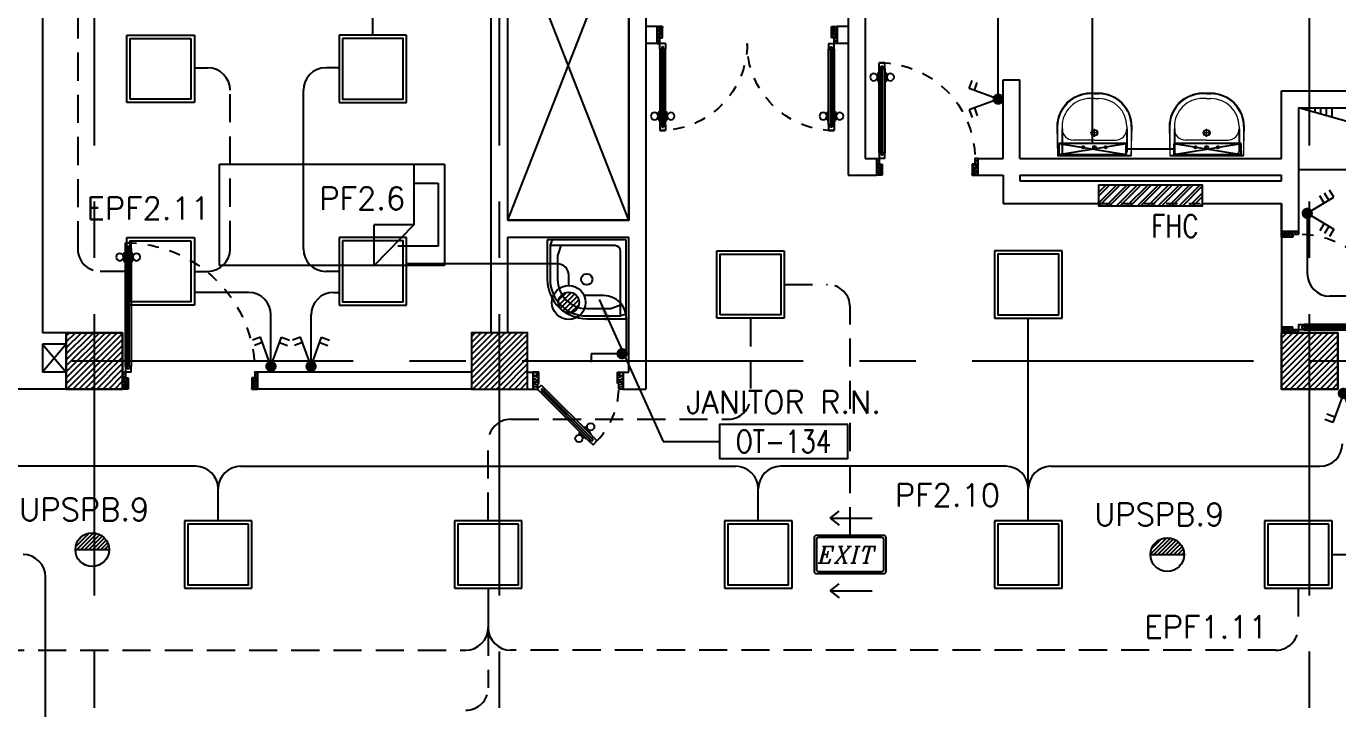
# Model space of a CAD drawing. Extents: x -0.3 to 91.9, y -1.1 to 78.4.
# Drawn here: x 23.94 to 35.6, y 33.88 to 39.95 of the extents above; entities that cross this region are included whole.
import ezdxf
from ezdxf.enums import TextEntityAlignment as Align

# ---------------------------------------------------------------- set-up
doc = ezdxf.new("R2010")
doc.units = 0
doc.header["$MEASUREMENT"] = 0
for name, pattern in [('CENTERX2', [4, 2.5, -0.5, 0.5, -0.5]), ('DASHED', [0.75, 0.5, -0.25]), ('HIDDEN', [0.375, 0.25, -0.125])]:
    doc.linetypes.add(name, pattern=pattern)
doc.layers.get('0').update_dxf_attribs({"linetype": 'CONTINUOUS'})
for name, color, linetype in [('AXES', 11, 'CENTERX2'), ('COL', 11, 'CONTINUOUS'), ('DOOR', 7, 'CONTINUOUS'), ('E-CLINE', 4, 'CONTINUOUS'), ('E-HLINE', 4, 'HIDDEN'), ('E-LITE', 4, 'CONTINUOUS'), ('E-SWITCH', 4, 'CONTINUOUS'), ('E-SWITCHS', 4, 'CONTINUOUS'), ('E-TEXT', 4, 'CONTINUOUS'), ('E-TRXT', 4, 'CONTINUOUS'), ('EL-LITE', 4, 'CONTINUOUS'), ('FHC', 2, 'CONTINUOUS'), ('FIX', 11, 'CONTINUOUS'), ('FUR', 11, 'CONTINUOUS'), ('HAT', 11, 'CONTINUOUS'), ('LIFTS', 11, 'CONTINUOUS'), ('RM-BOX', 11, 'CONTINUOUS'), ('RM-NAME', 11, 'CONTINUOUS'), ('RM-NO', 11, 'CONTINUOUS'), ('WALL', 11, 'CONTINUOUS')]:
    doc.layers.add(name, color=color, linetype=linetype)
doc.styles.add('ITALICC', font='italicc')
doc.styles.add('ROMANS', font='ROMANS.shx', dxfattribs={"width": 0.6})

# ---------------------------------------------------------------- blocks, each defined once
blk = doc.blocks.new('*X112')
at = {"color": 0}
for p, q in [((49339, 149519), (49810, 149990)), ((49339, 149572), (49757, 149990)), ((49339, 149625), (49704, 149990)), ((49339, 149678), (49651, 149990)), ((49339, 149731), (49598, 149990)), ((49339, 149784), (49545, 149990)), ((49339, 149837), (49492, 149990)), ((49339, 149890), (49439, 149990)), ((49339, 149943), (49386, 149990)), ((49363, 149490), (49839, 149966)), ((49416, 149490), (49839, 149913)), ((49469, 149490), (49839, 149859)), ((49523, 149490), (49839, 149806)), ((49576, 149490), (49839, 149753)), ((49629, 149490), (49839, 149700)), ((49682, 149490), (49839, 149647)), ((49735, 149490), (49839, 149594)), ((49788, 149490), (49839, 149541))]:
    blk.add_line(p, q, dxfattribs=at)
blk = doc.blocks.new('*X111')
at = {"color": 0}
for p, q in [((42139, 149531), (42598, 149990)), ((42139, 149584), (42545, 149990)), ((42139, 149637), (42492, 149990)), ((42139, 149690), (42439, 149990)), ((42139, 149743), (42386, 149990)), ((42139, 149796), (42333, 149990)), ((42139, 149849), (42280, 149990)), ((42139, 149902), (42227, 149990)), ((42139, 149955), (42174, 149990)), ((42151, 149490), (42639, 149978)), ((42204, 149490), (42639, 149925)), ((42257, 149490), (42639, 149872)), ((42310, 149490), (42639, 149819)), ((42363, 149490), (42639, 149766)), ((42416, 149490), (42639, 149713)), ((42469, 149490), (42639, 149660)), ((42522, 149490), (42639, 149607)), ((42575, 149490), (42639, 149554)), ((42628, 149490), (42639, 149501))]:
    blk.add_line(p, q, dxfattribs=at)
blk = doc.blocks.new('*X110')
at = {"color": 0}
for p, q in [((38539, 149537), (38992, 149990)), ((38539, 149590), (38939, 149990)), ((38539, 149643), (38886, 149990)), ((38539, 149696), (38833, 149990)), ((38539, 149749), (38780, 149990)), ((38539, 149802), (38726, 149990)), ((38539, 149856), (38673, 149990)), ((38539, 149909), (38620, 149990)), ((38539, 149962), (38567, 149990)), ((38545, 149490), (39039, 149984)), ((38598, 149490), (39039, 149931)), ((38651, 149490), (39039, 149878)), ((38704, 149490), (39039, 149825)), ((38757, 149490), (39039, 149772)), ((38810, 149490), (39039, 149719)), ((38863, 149490), (39039, 149666)), ((38916, 149490), (39039, 149613)), ((38969, 149490), (39039, 149560)), ((39022, 149490), (39039, 149507))]:
    blk.add_line(p, q, dxfattribs=at)
blk = doc.blocks.new('RM1')
at = {"layer": 'RM-BOX'}
blk.add_lwpolyline([(570, -200), (-570, -200), (-570, -500), (570, -500)], close=True, dxfattribs=at)
at = {"layer": 'RM-NAME', "style": 'ROMANS'}
for tag, p in [('ROOMNAME1', (0, 324)), ('ROOMNAME2', (0, 0))]:
    blk.add_attdef(tag, text='', height=200, dxfattribs=at).set_placement(p, align=Align.MIDDLE)
at = {"layer": 'RM-NO', "style": 'ROMANS', "width": 0.8}
blk.add_attdef('ROOMNO', text='', height=200, dxfattribs=at).set_placement((0, -350), align=Align.MIDDLE)
blk = doc.blocks.new('COL50')
at = {"layer": 'COL'}
blk.add_lwpolyline([(-250, 250), (-250, -250), (250, -250), (250, 250)], close=True, dxfattribs=at)
blk = doc.blocks.new('DOOR80A')
at = {"layer": 'DOOR', "color": 0, "linetype": 'ByBlock'}
for p, q in [((50, 0), (0, 0)), ((0, -150), (0, 0)), ((50, -100), (50, 0)), ((750, 0), (800, 0)), ((750, -100), (750, 0)), ((800, -150), (800, 0)), ((71, -115), (36, -150)), ((40, -100), (50, -100)), ((40, -150), (40, -100)), ((71, -115), (106, -150)), ((760, -100), (750, -100)), ((760, -150), (760, -100)), ((0, -150), (40, -150)), ((71, -185), (36, -150)), ((80, -148), (69, -159)), ((69, -159), (83, -173)), ((83, -173), (71, -185)), ((94, -162), (80, -148)), ((106, -150), (94, -162)), ((800, -150), (760, -150)), ((409, -523), (404, -528)), ((404, -528), (467, -592)), ((413, -537), (406, -543)), ((452, -589), (406, -543)), ((458, -583), (413, -537)), ((444, -488), (449, -483)), ((449, -483), (513, -546)), ((458, -492), (465, -485)), ((504, -537), (458, -492)), ((510, -531), (465, -485)), ((504, -537), (510, -531)), ((508, -551), (513, -546)), ((519, -586), (531, -574)), ((531, -574), (566, -610)), ((458, -583), (452, -589)), ((472, -587), (467, -592)), ((495, -610), (507, -598)), ((495, -610), (531, -645)), ((507, -598), (522, -612)), ((519, -586), (533, -600)), ((522, -612), (533, -600)), ((531, -645), (566, -610)), ((566, -610), (531, -645)), ((566, -610), (531, -645))]:
    blk.add_line(p, q, dxfattribs=at)
at = {"layer": 'DOOR', "linetype": 'ByBlock'}
for p, q in [((0, 0), (0, -150)), ((800, 0), (800, -150)), ((71, -185), (495, -610)), ((83, -173), (507, -598)), ((94, -162), (519, -586)), ((531, -574), (106, -150))]:
    blk.add_line(p, q, dxfattribs=at)
at = {"layer": 'DOOR', "color": 9, "linetype": 'ByBlock'}
for p, q in [((50, -20), (0, -40)), ((50, -57), (0, -114)), ((750, -20), (800, -40)), ((750, -57), (800, -114))]:
    blk.add_line(p, q, dxfattribs=at)
at = {"layer": 'DOOR', "color": 0, "linetype": 'ByBlock'}
for centre in [(510, -485), (406, -589)]:
    blk.add_circle(centre, 32.4, dxfattribs=at)
at = {"layer": 'DOOR', "color": 9, "linetype": 'ByBlock'}
for centre, radius, start, end in [((83, 61), 90.6, 222.1924, 248.8332), ((717, 61), 90.6, 291.1668, 317.8076), ((84, 75), 128, 228.9138, 254.5616), ((93, 163), 237, 247.0019, 259.6432), ((96, 237), 331, 253.1999, 262.0767), ((97, 305), 419, 256.6141, 262.1784), ((716, 75), 128, 285.4384, 311.0862), ((707, 163), 237, 280.3568, 292.9981), ((704, 237), 331, 277.9233, 286.8001), ((703, 305), 419, 277.8216, 283.3859), ((98, 371), 505, 258.8249, 263.419), ((50, 0), 154, 251.1053, 256.2858), ((702, 371), 505, 276.581, 281.1751), ((750, 0), 154, 283.7142, 288.8947)]:
    blk.add_arc(centre, radius, start, end, dxfattribs=at)
at = {"layer": 'DOOR', "linetype": 'HIDDEN', "ltscale": 0.5}
blk.add_arc((85, -136), 675, 315.4463, 358.7997, dxfattribs=at)
at = {"layer": 'WALL'}
for p, q in [((0, 0), (0, -150)), ((800, 0), (800, -150))]:
    blk.add_line(p, q, dxfattribs=at)
blk = doc.blocks.new('LAV-003')
at = {"layer": 'FIX', "linetype": 'Continuous', "lineweight": 20}
for p, q in [((-328, -285), (-328, -25)), ((327, -285), (327, -25)), ((0, -165), (-188, -165)), ((0, -165), (187, -165)), ((-288, -285), (-288, -265)), ((287, -285), (287, -265)), ((0, -535), (-38, -535)), ((0, -575), (-38, -575)), ((0, -535), (37, -535)), ((0, -575), (37, -575))]:
    blk.add_line(p, q, dxfattribs=at)
at = {"layer": 'FIX', "linetype": 'ByBlock'}
blk.add_line((-328, -25), (327, -25), dxfattribs=at)
at = {"layer": 'FIX', "linetype": 'ByBlock', "ltscale": 0.3}
for p, q in [((-288, -265), (-288, -60)), ((0, -35), (-262, -35)), ((0, -35), (262, -35)), ((287, -265), (287, -60))]:
    blk.add_line(p, q, dxfattribs=at)
at = {"layer": 'FIX', "lineweight": 20}
for p, q in [((-16, -101), (15, -101)), ((0, -85), (0, -116))]:
    blk.add_line(p, q, dxfattribs=at)
at = {"layer": 'FIX', "linetype": 'DASHED', "lineweight": 20, "ltscale": 0.04}
for p, q in [((-36, -230), (37, -230)), ((0, -194), (0, -266))]:
    blk.add_line(p, q, dxfattribs=at)
at = {"layer": 'FIX', "linetype": 'Continuous', "lineweight": 20}
blk.add_lwpolyline([(295, -25), (0, -25), (-328, -25), (-335, -285, 0.414214), (-38, -582), (0, -582), (37, -582, 0.414214), (334, -285), (327, -25), (0, -25)], format="xyb", dxfattribs=at)
at = {"layer": 'FIX', "linetype": 'HIDDEN', "lineweight": 20, "ltscale": 0.05}
for centre in [(-100, -101), (100, -101)]:
    blk.add_circle(centre, 12.4, dxfattribs=at)
at = {"layer": 'FIX', "lineweight": 20}
for centre, radius in [((0, -101), 15.5), ((0, -230), 29.5), ((0, -230), 22.5)]:
    blk.add_circle(centre, radius, dxfattribs=at)
at = {"layer": 'FIX', "linetype": 'ByBlock', "ltscale": 0.3}
for centre, start, end in [((-262, -60), 90, 180), ((262, -60), 0, 90)]:
    blk.add_arc(centre, 25, start, end, dxfattribs=at)
at = {"layer": 'FIX', "linetype": 'Continuous', "lineweight": 20}
for centre, radius, start, end in [((-188, -265), 100, 90, 180), ((187, -265), 100, 0, 90), ((-38, -285), 290, 180, 270), ((-38, -285), 250, 180, 270), ((37, -285), 250, 270, 0), ((37, -285), 290, 270, 0)]:
    blk.add_arc(centre, radius, start, end, dxfattribs=at)
blk = doc.blocks.new('JAN-001')
for p, q in [((730, -30), (30, -30)), ((30, -30), (30, -730)), ((705, -80), (130, -80)), ((610, -80), (635, -152)), ((688, -30), (704, -76)), ((705, -380), (705, -84)), ((730, -380), (730, -30)), ((80, -130), (80, -705)), ((640, -380), (640, -184)), ((30, -688), (76, -704)), ((80, -610), (152, -635)), ((184, -640), (380, -640)), ((30, -730), (380, -730)), ((84, -705), (380, -705))]:
    blk.add_line(p, q)
blk.add_circle((380, -380), 50)
for centre, radius, start, end in [((130, -130), 50, 90, 180), ((680, -84), 25, 0, 19.0039), ((540, -184), 100, 0, 19.0039), ((380, -380), 350, 270, 0), ((380, -380), 325, 270, 0), ((380, -380), 260, 270, 0), ((184, -540), 100, 250.9961, 270), ((84, -680), 25, 250.9961, 270)]:
    blk.add_arc(centre, radius, start, end)
blk = doc.blocks.new('A$C2A864A15')
at = {"layer": 'FIX', "rotation": 270}
blk.add_blockref('JAN-001', (730, 730), dxfattribs=at)
blk = doc.blocks.new('DD1600')
at = {"layer": 'DOOR', "color": 0, "linetype": 'ByBlock'}
for p, q in [((235881, 58759), (235931, 58759)), ((235931, 58759), (235881, 58759)), ((235881, 58709), (235881, 58759)), ((235931, 58709), (235931, 58759)), ((237431, 58759), (237381, 58759)), ((237381, 58759), (237431, 58759)), ((237381, 58709), (237381, 58759)), ((237431, 58709), (237431, 58759)), ((235874, 58664), (235865, 58664)), ((235865, 58664), (235865, 58599)), ((235881, 58676), (235874, 58676)), ((235874, 58586), (235874, 58676)), ((235874, 58664), (235874, 58599)), ((235881, 58709), (235898, 58709)), ((235898, 58729), (235914, 58729)), ((235898, 58709), (235898, 58729)), ((235914, 58709), (235914, 58729)), ((235914, 58709), (235931, 58709)), ((235931, 58676), (235938, 58676)), ((235938, 58586), (235938, 58676)), ((235938, 58664), (235947, 58664)), ((235938, 58664), (235938, 58599)), ((235947, 58664), (235947, 58599)), ((237374, 58664), (237365, 58664)), ((237365, 58664), (237365, 58599)), ((237381, 58676), (237374, 58676)), ((237374, 58586), (237374, 58676)), ((237374, 58664), (237374, 58599)), ((237398, 58709), (237381, 58709)), ((237414, 58729), (237398, 58729)), ((237398, 58709), (237398, 58729)), ((237414, 58709), (237414, 58729)), ((237431, 58709), (237414, 58709)), ((237431, 58676), (237438, 58676)), ((237438, 58586), (237438, 58676)), ((237438, 58664), (237447, 58664)), ((237438, 58664), (237438, 58599)), ((237447, 58664), (237447, 58599)), ((235874, 58599), (235865, 58599)), ((235881, 58586), (235874, 58586)), ((235931, 58586), (235938, 58586)), ((235938, 58599), (235947, 58599)), ((237374, 58599), (237365, 58599)), ((237381, 58586), (237374, 58586)), ((237431, 58586), (237438, 58586)), ((237438, 58599), (237447, 58599)), ((235856, 57834), (235856, 57984)), ((235856, 57984), (235881, 57984)), ((235898, 58034), (235881, 58034)), ((235881, 58034), (235881, 57984)), ((235931, 57984), (235881, 57984)), ((235881, 57984), (235881, 57934)), ((235881, 57934), (235906, 57934)), ((235898, 58014), (235898, 58034)), ((235914, 58014), (235898, 58014)), ((235906, 57934), (235906, 57834)), ((235931, 58034), (235914, 58034)), ((235914, 58034), (235914, 58014)), ((235931, 57984), (235931, 58034)), ((237381, 58034), (237398, 58034)), ((237381, 57984), (237381, 58034)), ((237381, 57984), (237431, 57984)), ((237398, 58034), (237398, 58014)), ((237398, 58014), (237414, 58014)), ((237406, 57934), (237406, 57834)), ((237431, 57934), (237406, 57934)), ((237414, 58034), (237431, 58034)), ((237414, 58014), (237414, 58034)), ((237431, 58034), (237431, 57984)), ((237456, 57984), (237431, 57984)), ((237431, 57984), (237431, 57934)), ((237456, 57834), (237456, 57984)), ((235906, 57834), (235856, 57834)), ((237406, 57834), (237456, 57834))]:
    blk.add_line(p, q, dxfattribs=at)
at = {"layer": 'DOOR', "linetype": 'ByBlock'}
for p, q in [((235881, 58034), (235881, 58709)), ((235898, 58034), (235898, 58709)), ((235914, 58034), (235914, 58709)), ((235931, 58709), (235931, 58034)), ((237381, 58709), (237381, 58034)), ((237398, 58034), (237398, 58709)), ((237414, 58034), (237414, 58709)), ((237431, 58034), (237431, 58709))]:
    blk.add_line(p, q, dxfattribs=at)
at = {"layer": 'DOOR', "color": 9, "linetype": 'ByBlock'}
for p, q in [((235906, 57834), (235856, 57947)), ((235906, 57834), (235893, 57934)), ((237406, 57834), (237456, 57947)), ((237406, 57834), (237420, 57934)), ((235906, 57834), (235856, 57874)), ((237406, 57834), (237456, 57874))]:
    blk.add_line(p, q, dxfattribs=at)
at = {"layer": 'DOOR', "color": 0, "linetype": 'ByBlock'}
for centre in [(235833, 58631), (235980, 58631), (237333, 58631), (237480, 58631)]:
    blk.add_circle(centre, 32.4, dxfattribs=at)
at = {"layer": 'DOOR', "linetype": 'HIDDEN', "ltscale": 0.5}
for centre, start, end in [((235882, 57984), 359.9683, 90.0296), ((237431, 57984), 89.9704, 180.0317)]:
    blk.add_arc(centre, 775, start, end, dxfattribs=at)
at = {"layer": 'DOOR', "color": 9, "linetype": 'ByBlock'}
for centre, radius, start, end in [((235906, 57834), 154, 103.7142, 108.8947), ((235906, 57834), 134, 100.72, 111.8402), ((235906, 57834), 114, 102.6226, 115.9162), ((237406, 57834), 134, 68.1598, 79.28), ((237406, 57834), 114, 64.0838, 77.3774), ((237406, 57834), 154, 71.1053, 76.2858), ((235906, 57834), 94.4, 90, 121.9818), ((235906, 57834), 74.4, 90, 132.2236), ((235906, 57834), 54.4, 90, 156.7926), ((235906, 57834), 34.4, 90, 180), ((235906, 57834), 14.4, 90, 180), ((237406, 57834), 94.4, 58.0182, 90), ((237406, 57834), 74.4, 47.7764, 90), ((237406, 57834), 54.4, 23.2074, 90), ((237406, 57834), 34.4, 0, 90), ((237406, 57834), 14.4, 0, 90)]:
    blk.add_arc(centre, radius, start, end, dxfattribs=at)
blk = doc.blocks.new('DOOR90')
at = {"layer": 'DOOR', "color": 0, "linetype": 'ByBlock'}
for p, q in [((-150, 0), (-150, -25)), ((-150, 0), (0, 0)), ((0, -50), (0, 0)), ((-1000, -25), (-1000, -75)), ((-1000, -75), (-1000, -25)), ((-950, -25), (-1000, -25)), ((-950, -75), (-1000, -75)), ((-970, -42), (-970, -58)), ((-950, -42), (-970, -42)), ((-950, -58), (-970, -58)), ((-950, -25), (-950, -42)), ((-950, -58), (-950, -75)), ((-918, -25), (-918, -18)), ((-828, -18), (-918, -18)), ((-918, -75), (-918, -82)), ((-828, -82), (-918, -82)), ((-905, -18), (-905, -9)), ((-905, -9), (-840, -9)), ((-905, -18), (-840, -18)), ((-905, -82), (-905, -91)), ((-905, -82), (-840, -82)), ((-905, -91), (-840, -91)), ((-840, -18), (-840, -9)), ((-840, -82), (-840, -91)), ((-828, -25), (-828, -18)), ((-828, -75), (-828, -82)), ((-200, -42), (-200, -25)), ((-200, -25), (-150, -25)), ((-180, -42), (-200, -42)), ((-200, -75), (-200, -58)), ((-200, -58), (-180, -58)), ((-150, -75), (-200, -75)), ((-180, -58), (-180, -42)), ((-150, -75), (-150, -25)), ((-150, -25), (-100, -25)), ((-100, -25), (-100, -50)), ((-100, -50), (0, -50)), ((-150, -900), (-150, -875)), ((-150, -875), (-100, -875)), ((0, -900), (-150, -900)), ((-150, -900), (0, -900)), ((-100, -850), (0, -850)), ((-100, -875), (-100, -850)), ((0, -850), (0, -900))]:
    blk.add_line(p, q, dxfattribs=at)
at = {"layer": 'DOOR', "color": 9, "linetype": 'ByBlock'}
for p, q in [((0, -50), (-114, 0)), ((0, -50), (-40, 0)), ((0, -50), (-100, -37)), ((0, -850), (-114, -900)), ((0, -850), (-100, -863)), ((0, -850), (-40, -900))]:
    blk.add_line(p, q, dxfattribs=at)
at = {"layer": 'DOOR', "linetype": 'ByBlock'}
for p, q in [((-200, -25), (-950, -25)), ((-200, -42), (-950, -42)), ((-200, -58), (-950, -58)), ((-950, -75), (-200, -75))]:
    blk.add_line(p, q, dxfattribs=at)
at = {"layer": 'DOOR', "color": 0, "linetype": 'ByBlock'}
for centre in [(-873, 24), (-873, -124)]:
    blk.add_circle(centre, 32.4, dxfattribs=at)
at = {"layer": 'DOOR', "color": 9, "linetype": 'ByBlock'}
for centre, radius, start, end in [((0, -50), 154, 161.1053, 166.2858), ((0, -50), 134, 158.1598, 169.28), ((0, -50), 94.4, 148.0182, 180), ((0, -50), 74.4, 137.7764, 180), ((0, -50), 114, 154.0838, 167.3774), ((0, -50), 54.4, 113.2074, 180), ((0, -50), 34.4, 90, 180), ((0, -50), 14.4, 90, 180), ((0, -850), 154, 193.7142, 198.8947), ((0, -850), 134, 190.72, 201.8402), ((0, -850), 94.4, 180, 211.9818), ((0, -850), 74.4, 180, 222.2236), ((0, -850), 54.4, 180, 246.7926), ((0, -850), 34.4, 180, 270), ((0, -850), 14.4, 180, 270)]:
    blk.add_arc(centre, radius, start, end, dxfattribs=at)
at = {"layer": 'DOOR', "linetype": 'HIDDEN', "ltscale": 0.5}
blk.add_arc((-150, -25), 850, 180, 270, dxfattribs=at)
blk = doc.blocks.new('DOOR100')
at = {"layer": 'DOOR', "color": 0, "linetype": 'ByBlock'}
for p, q in [((-25, 1300), (-75, 1300)), ((-75, 1300), (-25, 1300)), ((-75, 1250), (-75, 1300)), ((-25, 1250), (-25, 1300)), ((-82, 1205), (-91, 1205)), ((-91, 1205), (-91, 1140)), ((-75, 1218), (-82, 1218)), ((-82, 1128), (-82, 1218)), ((-82, 1205), (-82, 1140)), ((-58, 1250), (-75, 1250)), ((-42, 1270), (-58, 1270)), ((-58, 1250), (-58, 1270)), ((-42, 1250), (-42, 1270)), ((-25, 1250), (-42, 1250)), ((-25, 1218), (-18, 1218)), ((-18, 1128), (-18, 1218)), ((-18, 1205), (-9, 1205)), ((-18, 1205), (-18, 1140)), ((-9, 1205), (-9, 1140)), ((-82, 1140), (-91, 1140)), ((-75, 1128), (-82, 1128)), ((-25, 1128), (-18, 1128)), ((-18, 1140), (-9, 1140)), ((-1200, 0), (-1200, 150)), ((-1200, 150), (-1175, 150)), ((-1200, 150), (-1200, 0)), ((-1175, 150), (-1175, 100)), ((-75, 200), (-58, 200)), ((-75, 150), (-75, 200)), ((-75, 150), (-25, 150)), ((-58, 200), (-58, 180)), ((-58, 180), (-42, 180)), ((-42, 200), (-25, 200)), ((-42, 180), (-42, 200)), ((-25, 200), (-25, 150)), ((0, 150), (-25, 150)), ((-25, 150), (-25, 100)), ((0, 150), (0, 0)), ((-1150, 0), (-1200, 0)), ((-1175, 100), (-1150, 100)), ((-1150, 100), (-1150, 0)), ((-50, 100), (-50, 0)), ((-25, 100), (-50, 100)), ((-50, 0), (0, 0))]:
    blk.add_line(p, q, dxfattribs=at)
at = {"layer": 'DOOR', "linetype": 'ByBlock'}
for p, q in [((-75, 1250), (-75, 200)), ((-58, 200), (-58, 1250)), ((-42, 200), (-42, 1250)), ((-25, 200), (-25, 1250)), ((0, 0), (0, 150))]:
    blk.add_line(p, q, dxfattribs=at)
at = {"layer": 'DOOR', "color": 9, "linetype": 'ByBlock'}
for p, q in [((-1150, 0), (-1200, 114)), ((-1150, 0), (-1200, 40)), ((-1150, 0), (-1163, 100)), ((-50, 0), (0, 114)), ((-50, 0), (-37, 100)), ((-50, 0), (0, 40))]:
    blk.add_line(p, q, dxfattribs=at)
at = {"layer": 'DOOR', "color": 0, "linetype": 'ByBlock'}
for centre in [(-124, 1173), (24, 1173)]:
    blk.add_circle(centre, 32.4, dxfattribs=at)
at = {"layer": 'DOOR', "linetype": 'HIDDEN', "ltscale": 0.5}
blk.add_arc((-25, 150), 1150, 90, 180.0001, dxfattribs=at)
at = {"layer": 'DOOR', "color": 9, "linetype": 'ByBlock'}
for centre, radius, start, end in [((-1150, 0), 154, 103.7142, 108.8947), ((-1150, 0), 134, 100.72, 111.8402), ((-50, 0), 134, 68.1598, 79.28), ((-50, 0), 154, 71.1053, 76.2858), ((-1150, 0), 94.4, 90, 121.9818), ((-1150, 0), 74.4, 90, 132.2236), ((-1150, 0), 54.4, 90, 156.7926), ((-1150, 0), 34.4, 90, 180), ((-1150, 0), 14.4, 90, 180), ((-50, 0), 94.4, 58.0182, 90), ((-50, 0), 74.4, 47.7764, 90), ((-50, 0), 54.4, 23.2074, 90), ((-50, 0), 34.4, 0, 90), ((-50, 0), 14.4, 0, 90), ((-50, 0), 114, 64.0838, 77.3774)]:
    blk.add_arc(centre, radius, start, end, dxfattribs=at)
blk = doc.blocks.new('L42')
at = {"layer": 'E-LITE'}
for p, q in [((0.3, 0.3), (-0.3, 0.3)), ((-0.3, 0.3), (-0.3, -0.3)), ((0.3, -0.3), (0.3, 0.3)), ((-0.3, -0.3), (0.3, -0.3))]:
    blk.add_line(p, q, dxfattribs=at)
at = {"layer": 'E-LITE', "color": 8}
blk.add_lwpolyline([(-0.27, 0.27), (-0.27, -0.27), (0.27, -0.27), (0.27, 0.27)], close=True, dxfattribs=at)
blk = doc.blocks.new('EXIT')
at = {"layer": 'E-LITE', "color": 4}
for p, q in [((-0.32, 0.15), (-0.32, -0.15)), ((0.3, 0.17), (-0.3, 0.17)), ((0.32, -0.15), (0.32, 0.15)), ((-0.3, -0.17), (0.3, -0.17))]:
    blk.add_line(p, q, dxfattribs=at)
at = {"layer": 'E-LITE', "color": 8}
for p, q in [((-0.3, 0.13), (-0.3, -0.13)), ((0.28, 0.15), (-0.28, 0.15)), ((0.3, -0.13), (0.3, 0.13)), ((-0.28, -0.15), (0.28, -0.15))]:
    blk.add_line(p, q, dxfattribs=at)
at = {"layer": 'E-LITE', "color": 4}
for centre, start, end in [((-0.3, 0.15), 90, 180), ((0.3, 0.15), 360, 90), ((-0.3, -0.15), 180, 270), ((0.3, -0.15), 270, 0)]:
    blk.add_arc(centre, 0.02, start, end, dxfattribs=at)
at = {"layer": 'E-LITE', "color": 8}
for centre, start, end in [((-0.28, 0.13), 90, 180), ((0.28, 0.13), 0, 90), ((-0.28, -0.13), 180, 270), ((0.28, -0.13), 270, 0)]:
    blk.add_arc(centre, 0.02, start, end, dxfattribs=at)
at = {"layer": 'E-LITE', "color": 5, "style": 'ITALICC'}
blk.add_text('EXIT', height=0.15, dxfattribs=at).set_placement((-0.284, -0.078))
blk = doc.blocks.new('MR20')
at = {"layer": 'E-LITE'}
for p, q in [((-300, 100), (-300, 0)), ((-300, 100), (-300, 0)), ((-300, 0), (300, 0)), ((-300, 0), (300, 0)), ((-300, 0), (300, 0)), ((-300, 0), (-300, 0)), ((300, 0), (300, 100)), ((300, 0), (300, 100)), ((300, 0), (300, 0))]:
    blk.add_line(p, q, dxfattribs=at)
at = {"layer": 'E-LITE', "color": 3}
blk.add_line((300, 100), (-300, 100), dxfattribs=at)
at = {"layer": 'E-LITE', "color": 8}
for p, q in [((300, 0), (-300, 100)), ((300, 100), (-300, 0))]:
    blk.add_line(p, q, dxfattribs=at)
blk = doc.blocks.new('*X59')
at = {"color": 0}
for p, q in [((21548.527, 18540.142), (21548.801, 18540.415)), ((21548.529, 18539.966), (21548.977, 18540.414)), ((21548.584, 18539.845), (21549.098, 18540.359)), ((21548.672, 18539.756), (21549.187, 18540.271)), ((21548.793, 18539.7), (21549.243, 18540.15)), ((21548.966, 18539.696), (21549.246, 18539.977))]:
    blk.add_line(p, q, dxfattribs=at)
blk = doc.blocks.new('SPOT')
at = {"layer": 'E-LITE'}
for radius in [0.6, 0.369]:
    blk.add_circle((0, 0), radius, dxfattribs=at)
at = {"layer": 'E-LITE', "color": 8}
blk.add_blockref('*X59', (-21548.886, -18540.056), dxfattribs=at)
blk = doc.blocks.new('1G1W')
for p, q in [((0, 0), (0.55, 0)), ((0.55, 0), (0.55, -0.15))]:
    blk.add_line(p, q)
at = {"const_width": 0.1}
blk.add_lwpolyline([(-0.05, 0, 1), (0.05, 0, 1)], format="xyb", close=True, dxfattribs=at)
blk = doc.blocks.new('2G2W')
for p, q in [((0.423, 0.154), (0.372, 0.295)), ((0.517, 0.188), (0.466, 0.329)), ((0, 0), (0.517, 0.188)), ((0, 0), (0.517, -0.188)), ((0.423, -0.154), (0.372, -0.295)), ((0.517, -0.188), (0.466, -0.329))]:
    blk.add_line(p, q)
at = {"const_width": 0.1}
blk.add_lwpolyline([(-0.05, 0, 1), (0.05, 0, 1)], format="xyb", close=True, dxfattribs=at)
blk = doc.blocks.new('3G1W')
for p, q in [((0, 0), (0.55, 0)), ((0.35, 0), (0.35, -0.15)), ((0.45, 0), (0.45, -0.15)), ((0.55, 0), (0.55, -0.15))]:
    blk.add_line(p, q)
at = {"const_width": 0.1}
blk.add_lwpolyline([(-0.05, 0, 1), (0.05, 0, 1)], format="xyb", close=True, dxfattribs=at)
blk = doc.blocks.new('EL')
at = {"layer": 'EL-LITE'}
h = blk.add_hatch(dxfattribs=at)
h.set_pattern_fill('ANSI31', color=4, scale=0.2, style=0)
h.set_pattern_definition([(45, (587.071197, 567.777136), (-0.0176776695, 0.0176776695), [])])
h.paths.add_polyline_path([(0.15, 0, 1), (-0.15, 0)])
at = {"layer": 'EL-LITE', "color": 4}
blk.add_line((-0.15, 0), (0.15, 0), dxfattribs=at)
blk.add_circle((0, 0), 0.15, dxfattribs=at)

msp = doc.modelspace()

# ---------------------------------------------------------------- hatches: boundary and pattern name
at = {"layer": 'FHC', "linetype": 'ByBlock', "ltscale": 0.3}
h = msp.add_hatch(dxfattribs=at)
h.set_pattern_fill('ANSI32', color=11, scale=0.175, style=0)
h.set_pattern_definition([(45, (-198.720215, 7.293995), (-0.046403883, 0.046403883), []), (45, (-198.68928, 7.293995), (-0.046403883, 0.046403883), [])])
h.paths.add_polyline_path([(34.396, 38.345), (34.396, 38.535), (33.476, 38.535), (33.476, 38.345)])
h.paths.add_polyline_path([(33.2634, 37.9239), (33.2634, 38.3447), (33.5259, 38.3447), (33.5259, 37.9239)], flags=9)

# ---------------------------------------------------------------- linework, layer by layer
at = {"layer": 'AXES'}
for p, q in [((24.55, -1.1143), (24.55, 77.6984)), ((28.15, -1.1143), (28.15, 77.6984)), ((35.35, -1.1143), (35.35, 77.6984)), ((0.35, 36.97), (68.39, 36.97))]:
    msp.add_line(p, q, dxfattribs=at)
at = {"layer": 'COL'}
msp.add_lwpolyline([(24.3, 37.22), (24.3, 36.72), (24.8, 36.72), (24.8, 37.22)], close=True, dxfattribs=at)
at = {"layer": 'E-CLINE', "color": 4, "linetype": 'ByBlock'}
for p, q in [((27.0245, 39.866), (27.0245, 40.4248)), ((28.6653, 37.8316), (27.3245, 37.8316)), ((32.8495, 35.549), (32.8495, 37.349)), ((25.4495, 36.0334), (23.4495, 36.0334)), ((25.8495, 36.0334), (30.2495, 36.0334)), ((32.6495, 36.0334), (30.6495, 36.0334)), ((25.6495, 35.549), (25.6495, 35.8334)), ((30.4495, 35.549), (30.4495, 35.8334)), ((24.1152, 32.4247), (24.1152, 35.049)), ((28.0495, 34.949), (28.0495, 34.599))]:
    msp.add_line(p, q, dxfattribs=at)
at = {"layer": 'E-CLINE', "color": 4}
for p, q in [((33.4208, 38.9039), (33.4208, 40.1817)), ((25.438, 39.5756), (25.5559, 39.5756)), ((26.7245, 39.5756), (26.6066, 39.5756)), ((26.4066, 37.966), (26.4066, 39.3756)), ((33.7208, 38.8539), (34.1417, 38.8539)), ((25.438, 37.766), (25.5559, 37.766)), ((26.7245, 37.766), (26.6066, 37.766)), ((28.7653, 37.6392), (28.7653, 37.7316))]:
    msp.add_line(p, q, dxfattribs=at)
at = {"layer": 'E-CLINE', "color": 0, "linetype": 'ByBlock', "ltscale": 0.3}
msp.add_line((35.1, 38.37), (35.1, 36.72), dxfattribs=at)
at = {"layer": 'E-CLINE', "color": 4}
for centre, start, end in [((25.5559, 39.3756), 0, 90), ((26.6066, 39.3756), 90, 180), ((25.5559, 37.966), 270, 0), ((26.6066, 37.966), 180, 270)]:
    msp.add_arc(centre, 0.2, start, end, dxfattribs=at)
at = {"layer": 'E-CLINE', "color": 4, "linetype": 'ByBlock'}
for centre, radius, start, end in [((28.6653, 37.7316), 0.1, 0, 90), ((25.4495, 35.8334), 0.2, 0, 90), ((25.8495, 35.8334), 0.2, 90, 180), ((30.2495, 35.8334), 0.2, 0, 90), ((30.6495, 35.8334), 0.2, 90, 180), ((32.6495, 35.8334), 0.2, 0, 90), ((33.0495, 35.8334), 0.2, 90, 180), ((23.9152, 35.049), 0.2, 0, 90), ((27.8495, 34.599), 0.2, 270, 0), ((28.2495, 34.599), 0.2, 180, 270)]:
    msp.add_arc(centre, radius, start, end, dxfattribs=at)
at = {"layer": 'E-HLINE', "color": 4}
for p, q in [((24.4009, 43.8358), (24.4009, 37.966)), ((25.7559, 37.966), (25.7559, 39.3756)), ((24.838, 37.766), (24.6009, 37.766)), ((30.6805, 37.649), (31.0659, 37.649)), ((31.2659, 35.419), (31.2659, 37.449)), ((30.3805, 37.349), (30.3805, 36.6514)), ((28.2495, 36.4514), (30.1805, 36.4514)), ((28.0495, 35.549), (28.0495, 36.2514)), ((35.2495, 34.949), (35.2495, 34.599)), ((28.0495, 34.599), (28.0495, 34.0646)), ((21.0495, 34.399), (27.8495, 34.399)), ((35.0495, 34.399), (28.2495, 34.399))]:
    msp.add_line(p, q, dxfattribs=at)
for centre, start, end in [((24.6009, 37.966), 180, 270), ((31.0659, 37.449), 0, 90), ((30.1805, 36.6514), 270, 0), ((28.2495, 36.2514), 90, 180), ((35.0495, 34.599), 270, 0), ((27.8495, 34.0646), 270, 0)]:
    msp.add_arc(centre, 0.2, start, end, dxfattribs=at)
at = {"layer": 'E-LITE'}
for p, q in [((31.0895, 35.5726), (31.1701, 35.6353)), ((31.0895, 35.5726), (31.4606, 35.5726)), ((31.0895, 35.5726), (31.1701, 35.5098)), ((31.0895, 34.9254), (31.1701, 34.9882)), ((31.0895, 34.9254), (31.4606, 34.9254)), ((31.0895, 34.9254), (31.1701, 34.8627))]:
    msp.add_line(p, q, dxfattribs=at)
at = {"layer": 'E-SWITCH', "color": 4}
for p, q in [((32.5824, 39.2972), (32.5824, 40.1825)), ((35.3288, 38.2821), (35.3288, 37.7459)), ((25.919, 37.5784), (25.438, 37.5784)), ((26.6753, 37.5784), (26.7245, 37.5784)), ((29.0775, 37.5508), (28.902, 37.5508)), ((36.025, 37.5459), (35.5288, 37.5459)), ((26.119, 36.922), (26.119, 37.3784)), ((26.4753, 36.922), (26.4753, 37.3784)), ((29.2797, 37.0092), (29.2797, 37.3508)), ((33.0495, 36.0334), (35.4409, 36.0334)), ((35.5495, 35.249), (35.8726, 35.249))]:
    msp.add_line(p, q, dxfattribs=at)
for centre, start, end in [((35.5288, 37.7459), 180, 270), ((25.919, 37.3784), 0, 90), ((26.6753, 37.3784), 90, 180), ((29.0775, 37.3508), 0, 90), ((35.4409, 36.2334), 270, 0)]:
    msp.add_arc(centre, 0.2, start, end, dxfattribs=at)
at = {"layer": 'FHC', "color": 250, "linetype": 'HIDDEN', "ltscale": 0.25}
msp.add_line((33.476, 38.37), (34.396, 38.37), dxfattribs=at)
at = {"layer": 'FHC', "linetype": 'ByBlock', "ltscale": 0.3}
msp.add_lwpolyline([(33.476, 38.535), (34.396, 38.535), (34.396, 38.345), (33.476, 38.345)], close=True, dxfattribs=at)
at = {"layer": 'FUR'}
for p, q in [((25.6606, 37.8185), (25.6606, 38.7185)), ((25.6606, 38.7185), (27.6606, 38.7185)), ((27.3889, 38.7185), (27.3889, 38.1797)), ((27.6606, 38.7185), (27.6606, 37.8185)), ((27.3889, 38.5486), (27.6051, 38.5486)), ((27.6051, 38.5486), (27.6051, 37.9907)), ((27.3889, 38.1797), (27.0355, 38.1797)), ((27.0355, 37.8185), (27.0355, 38.1797)), ((27.3889, 38.1797), (27.0355, 37.8185)), ((27.6051, 37.9907), (27.2454, 37.9907)), ((27.6606, 37.8185), (25.6606, 37.8185))]:
    msp.add_line(p, q, dxfattribs=at)
at = {"layer": 'LIFTS', "color": 8}
for p, q in [((37.2, 38.67), (35.25, 39.22)), ((35.3, 39.2059), (35.3, 39.22)), ((35.35, 39.1918), (35.35, 39.22)), ((35.35, 39.1918), (35.35, 39.22)), ((35.4, 39.1777), (35.4, 39.22)), ((35.45, 39.1636), (35.45, 39.22)), ((35.5, 39.1495), (35.5, 39.22)), ((35.55, 39.1354), (35.55, 39.22)), ((35.55, 39.1354), (35.55, 39.22)), ((37.2, 38.67), (35.25, 38.67))]:
    msp.add_line(p, q, dxfattribs=at)
at = {"layer": 'RM-NAME', "color": 8}
for p, q in [((29.0346, 37.515), (29.6033, 36.2539)), ((29.6033, 36.2539), (30.1044, 36.2539))]:
    msp.add_line(p, q, dxfattribs=at)
msp.add_solid([(29.0847, 37.3186), (29.1457, 37.3454), (29.0346, 37.515)], dxfattribs=at)
at = {"layer": 'WALL'}
for p, q in [((24.0875, 42.72), (24.0875, 37.22)), ((31.25, 41.845), (31.25, 38.62)), ((31.4, 41.695), (31.4, 38.77)), ((28.075, 37.22), (28.075, 41.045)), ((29.45, 41.12), (29.45, 36.72)), ((28.225, 38.22), (28.225, 40.97)), ((29.3, 38.22), (28.225, 40.97)), ((28.225, 38.22), (29.3, 40.97)), ((29.55, 39.9426), (29.45, 39.9426)), ((29.55, 39.7926), (29.55, 39.9426)), ((31.25, 39.9426), (31.15, 39.9426)), ((31.15, 39.7926), (31.15, 39.9426)), ((29.55, 39.7926), (29.45, 39.7926)), ((31.25, 39.7926), (31.15, 39.7926)), ((31.5, 38.77), (31.5, 38.62)), ((32.4, 38.77), (32.4, 38.62)), ((28.225, 37.22), (28.225, 38.07)), ((24.0875, 37.12), (24.0875, 36.87)), ((24.3, 36.87), (24.0875, 36.87)), ((27.9, 36.87), (26, 36.87)), ((28.4, 36.87), (28.45, 36.87)), ((28.45, 36.72), (28.45, 36.87)), ((29.25, 36.87), (29.3, 36.87)), ((29.25, 36.72), (29.25, 36.87)), ((24.3, 36.72), (23.325, 36.72)), ((27.9, 36.72), (26, 36.72)), ((28.4, 36.72), (28.45, 36.72)), ((29.25, 36.72), (29.45, 36.72))]:
    msp.add_line(p, q, dxfattribs=at)
at = {"layer": 'WALL', "linetype": 'ByBlock'}
for p, q in [((29.3, 38.22), (29.3, 40.97)), ((32.625, 38.77), (32.625, 39.47)), ((32.625, 39.47), (32.775, 39.47)), ((32.775, 38.77), (32.775, 39.47)), ((35.1, 39.37), (37.2, 39.37)), ((35.1, 38.77), (35.1, 39.37)), ((35.25, 39.22), (37.2, 39.22)), ((35.25, 39.22), (35.25, 38.12)), ((31.4, 38.77), (31.5, 38.77)), ((32.4, 38.77), (32.625, 38.77)), ((32.775, 38.77), (35.1, 38.77)), ((31.25, 38.62), (31.5, 38.62)), ((32.4, 38.62), (32.625, 38.62)), ((32.625, 38.62), (32.625, 38.37)), ((32.775, 38.62), (35.1, 38.62)), ((32.775, 38.62), (32.775, 38.57)), ((35.1, 38.57), (35.1, 38.62)), ((32.775, 38.57), (35.1, 38.57)), ((33.476, 38.37), (33.476, 38.535)), ((33.476, 38.535), (34.396, 38.535)), ((34.396, 38.535), (34.396, 38.3677)), ((32.625, 38.37), (33.476, 38.37)), ((34.396, 38.37), (35.1, 38.37)), ((35.1, 38.12), (35.1, 38.37)), ((28.225, 38.22), (29.3, 38.22)), ((35.1, 38.12), (35.25, 38.12)), ((28.225, 38.07), (29.3, 38.07)), ((29.3, 36.87), (29.3, 38.07)), ((24.3, 37.22), (24.0875, 37.22)), ((24.3, 37.12), (24.0875, 37.12)), ((24.3, 37.12), (24.0875, 36.87)), ((24.0875, 37.12), (24.3, 36.87)), ((26, 36.87), (26, 36.72))]:
    msp.add_line(p, q, dxfattribs=at)
at = {"layer": 'WALL'}
msp.add_lwpolyline([(28.225, 40.97), (29.3, 40.97), (29.3, 38.22), (28.225, 38.22)], close=True, dxfattribs=at)
at = {"layer": 'WALL', "linetype": 'ByBlock', "ltscale": 0.3}
for points in [[(24.8, 36.72), (24.3, 36.72), (24.3, 37.22), (24.8, 37.22)], [(28.4, 37.22), (27.9, 37.22), (27.9, 36.72), (28.4, 36.72)], [(35.6, 36.72), (35.1, 36.72), (35.1, 37.22), (35.6, 37.22)]]:
    msp.add_lwpolyline(points, close=True, dxfattribs=at)

# ---------------------------------------------------------------- block references
at = {"layer": 'COL', "xscale": 0.0009999999892897904, "yscale": 0.000999999996565748, "zscale": 0.001}
for p in [(28.15, 36.97), (35.35, 36.97)]:
    msp.add_blockref('COL50', p, dxfattribs=at)
at = {"layer": 'DOOR', "color": 0, "linetype": 'ByBlock', "xscale": -0.0009999999892897904, "yscale": 0.000999999996565748, "zscale": 0.001, "rotation": 180}
msp.add_blockref('DD1600', (-206.3062, 97.7763), dxfattribs=at)
at = {"layer": 'DOOR', "color": 0, "linetype": 'ByBlock', "ltscale": 0.3, "yscale": 0.000999999996565748, "zscale": 0.001}
for p, xscale, rotation in [((31.5, 38.62), -0.000999999996565748, 90), ((35.1, 37.22), 0.0009999999892897904, 180)]:
    msp.add_blockref('DOOR90', p, dxfattribs=dict(at, xscale=xscale, rotation=rotation))
at = {"layer": 'DOOR', "xscale": -0.0009999999892897904, "yscale": 0.000999999996565748, "zscale": 0.001}
msp.add_blockref('DOOR100', (24.8, 36.72), dxfattribs=at)
at = {"layer": 'DOOR', "color": 7, "linetype": 'ByBlock', "xscale": 0.0009999999892897904, "yscale": 0.000999999996565748, "zscale": 0.001}
msp.add_blockref('DOOR80A', (28.45, 36.87), dxfattribs=at)
at = {"layer": 'E-LITE', "xscale": -1}
for p in [(25.138, 39.566), (25.138, 37.766)]:
    msp.add_blockref('L42', p, dxfattribs=at)
at = {"layer": 'E-LITE'}
for name, p in [('L42', (27.0245, 39.566)), ('L42', (27.0245, 37.766)), ('EL', (24.5302, 35.2927)), ('EXIT', (31.2659, 35.249)), ('EL', (34.0848, 35.2483))]:
    msp.add_blockref(name, p, dxfattribs=at)
at = {"layer": 'E-LITE', "xscale": -1, "rotation": 180}
msp.add_blockref('L42', (30.3805, 37.649), dxfattribs=at)
at = {"layer": 'E-LITE'}
for p, rotation in [((32.8495, 37.649), 180), ((25.6495, 35.249), 270), ((28.0495, 35.249), 270), ((30.4495, 35.249), 270), ((32.8495, 35.249), 270), ((35.2495, 35.249), 270)]:
    msp.add_blockref('L42', p, dxfattribs=dict(at, rotation=rotation))
at = {"layer": 'E-LITE', "xscale": 0.25, "yscale": 0.25, "zscale": 0.25}
msp.add_blockref('SPOT', (28.7653, 37.4892), dxfattribs=at)
at = {"layer": 'E-SWITCH', "color": 4, "yscale": 0.5, "zscale": 0.5}
for name, p, xscale, rotation in [('2G2W', (32.5824, 39.2972), 0.5, 180), ('3G1W', (35.3288, 38.2821), -0.5000000000059054, 211.1037531398844), ('3G1W', (35.3288, 38.2821), 0.4999999999758359, 328.8962468658268), ('2G2W', (26.119, 36.922), 0.5, 90), ('2G2W', (26.4753, 36.922), 0.5, 90), ('2G2W', (35.6495, 36.6816), 0.5, 270)]:
    msp.add_blockref(name, p, dxfattribs=dict(at, xscale=xscale, rotation=rotation))
at = {"layer": 'E-SWITCH', "color": 4, "xscale": -0.5, "yscale": 0.5, "zscale": 0.5}
msp.add_blockref('1G1W', (29.2389, 37.0342), dxfattribs=at)
at = {"layer": 'E-SWITCHS', "color": 4, "xscale": 0.0009999999892897904, "yscale": 0.0009999999892897904, "zscale": 0.001, "rotation": 180}
for p in [(33.4208, 38.9039), (34.4417, 38.9039)]:
    msp.add_blockref('MR20', p, dxfattribs=at)
at = {"layer": 'FIX', "linetype": 'ByBlock', "ltscale": 0.3, "xscale": 0.0009999999892897904, "yscale": 0.000999999996565748, "zscale": 0.001, "rotation": 180}
for p in [(33.4371, 38.768), (34.4348, 38.768)]:
    msp.add_blockref('LAV-003', p, dxfattribs=at)
at = {"layer": 'FIX', "linetype": 'ByBlock', "xscale": 0.0009999999892897904, "yscale": 0.000999999996565748, "zscale": 0.001}
msp.add_blockref('A$C2A864A15', (28.575, 37.345), dxfattribs=at)
at = {"layer": 'HAT', "xscale": 0.0009999999892897904, "yscale": 0.000999999996565748, "zscale": 0.001}
for name in ['*X110', '*X111', '*X112']:
    msp.add_blockref(name, (-14.2392, -112.7697), dxfattribs=at)
at = {"layer": 'RM-NAME', "xscale": 0.0009999999892897904, "yscale": 0.000999999996565748, "zscale": 0.001}
msp.add_blockref('RM1', (30.6743, 36.6039), dxfattribs=at).add_auto_attribs({'ROOMNO': 'OT-134', 'ROOMNAME2': 'JANITOR R.N.'})

# ---------------------------------------------------------------- texts
at = {"layer": 'E-TEXT', "color": 4, "style": 'ROMANS'}
for s, p in [(' PF2.6', (26.4119, 38.3142)), ('EPF2.11', (24.4803, 38.2266)), (' PF2.10', (31.5275, 35.6774)), ('EPF1.11', (33.8815, 34.5044))]:
    msp.add_text(s, height=0.2, dxfattribs=at).set_placement(p)
at = {"layer": 'E-TRXT', "color": 4, "style": 'ROMANS'}
for p in [(23.8807, 35.5495), (33.4353, 35.5051)]:
    msp.add_text('UPSPB.9', height=0.2, dxfattribs=at).set_placement(p)
at = {"layer": 'FHC', "color": 2, "style": 'ROMANS', "width": 0.8}
msp.add_text('FHC', height=0.2, dxfattribs=at).set_placement((33.9449, 38.068))

doc.saveas('drawing.dxf')
